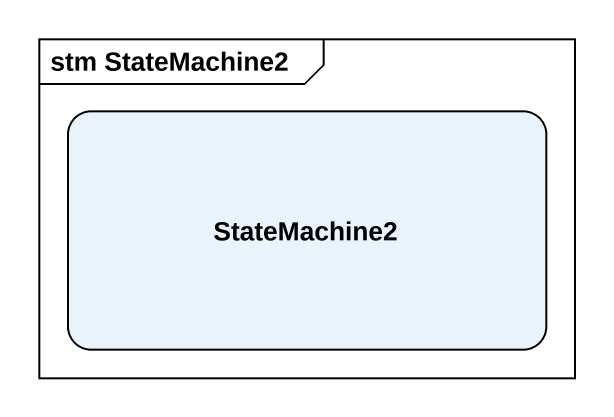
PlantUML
@startuml
mainframe stm StateMachine2
hide empty description
state StateMachine2
@enduml
